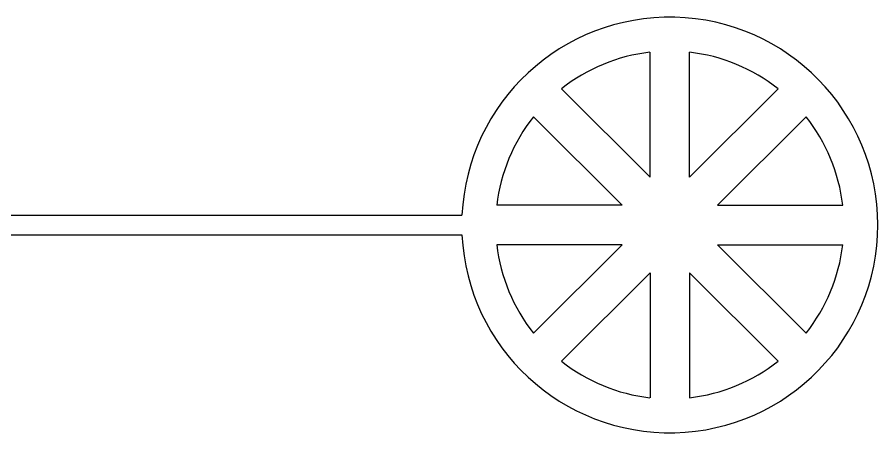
# Model space of a CAD drawing. Extents: x -119394 to 128420, y 74496 to 185496.
# Drawn here: x 15309 to 17481, y 112271 to 113321 of the extents above; entities that cross this region are included whole.
import ezdxf

# ---------------------------------------------------------------- set-up
doc = ezdxf.new("R2010")
doc.units = 13
doc.layers.add('CHROME', color=10, linetype='Continuous')
doc.layers.add('CL - Main', color=150, linetype='Continuous')

msp = doc.modelspace()

# ---------------------------------------------------------------- linework, layer by layer
at = {"layer": 'CHROME'}
for p, q in [((16906.3, 112916.4), (16906.3, 113232.3)), ((17006.1, 112916.4), (17006.1, 113232.3)), ((16906.3, 112916.4), (16682.9, 113139.7)), ((17006.1, 112916.4), (17229.5, 113139.7)), ((16835.7, 112845.8), (16612.3, 113069.2)), ((17076.7, 112845.8), (17300.1, 113069.2)), ((16835.7, 112845.8), (16519.8, 112845.8)), ((17076.7, 112845.8), (17392.6, 112845.8)), ((16835.7, 112746), (16519.8, 112746)), ((16835.7, 112746), (16612.3, 112522.6)), ((17076.7, 112746), (17300.1, 112522.6)), ((17076.7, 112746), (17392.6, 112746)), ((16906.3, 112675.4), (16682.9, 112452)), ((16906.3, 112675.4), (16906.3, 112359.5)), ((17006.1, 112675.4), (17229.5, 112452)), ((17006.1, 112675.4), (17006.1, 112359.5))]:
    msp.add_line(p, q, dxfattribs=at)
for start, end in [(96.5242, 128.4758), (51.5242, 83.4758), (141.5242, 173.4758), (6.5242, 38.4758), (186.5242, 218.4758), (321.5242, 353.4758), (231.5242, 263.4758), (276.5242, 308.4758)]:
    msp.add_arc((16956.2, 112795.9), 439.3, start, end, dxfattribs=at)
at = {"layer": 'CL - Main'}
for p, q in [((14931.8, 112820.9), (16431.8, 112820.9)), ((14931.8, 112770.9), (16431.8, 112770.9))]:
    msp.add_line(p, q, dxfattribs=at)
msp.add_arc((16956.2, 112795.9), 525, 182.7294, 177.2706, dxfattribs=at)

doc.saveas('drawing.dxf')
